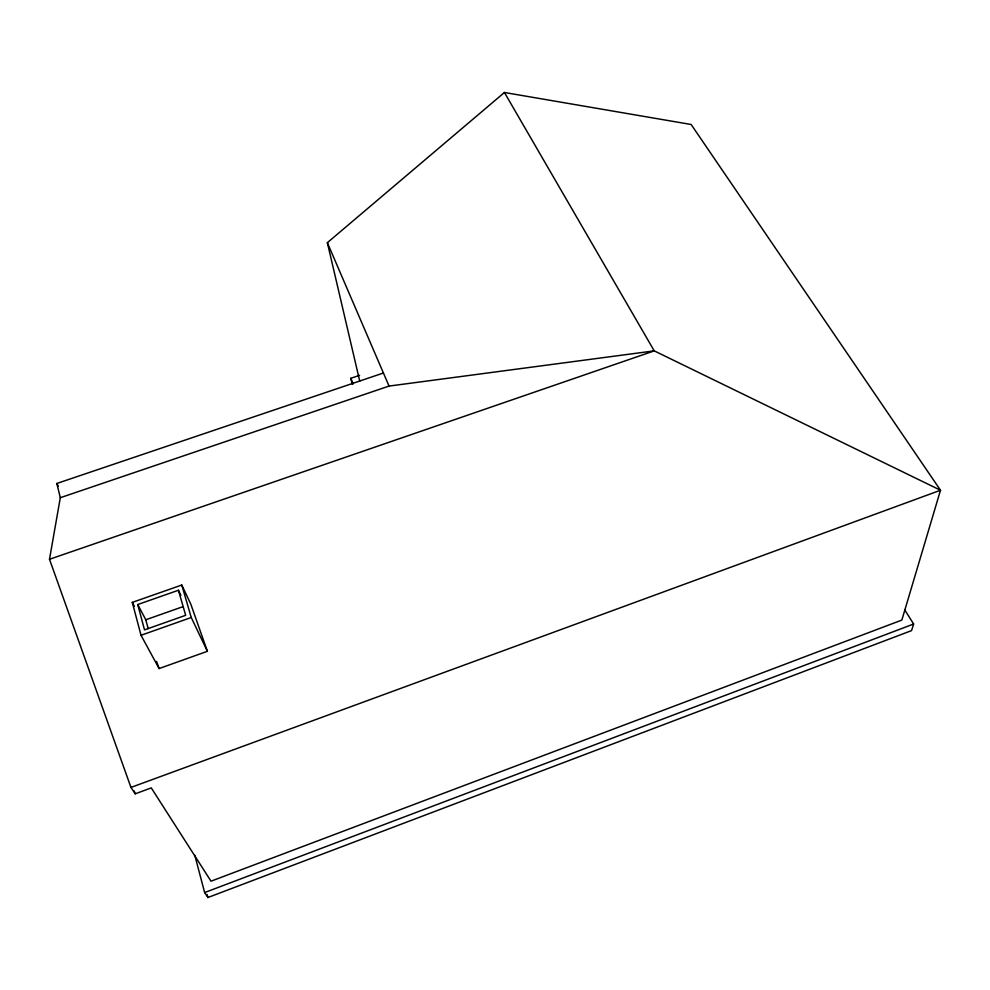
<?xml version="1.0" encoding="UTF-8"?>
<svg xmlns="http://www.w3.org/2000/svg" width="990" height="990" viewBox="0 0 990 990"><rect width="100%" height="100%" fill="white"/><g stroke="black" fill="none" stroke-linecap="round" stroke-linejoin="round"><path stroke-width="1.49" d="M359.754 381.187L327.356 242.686L504.43 92.491L691.144 124.492L940.5 490.236L901.853 620.074L211.006 881.199L151.272 787.904L135.209 793.819L130.952 787.421L49.5 559.276L60.303 497.71L56.838 483.467L383.427 373.007M904.6 609.63L913.621 624.022L911.567 630.605L207.912 897.509L204.633 892.559L194.795 855.236M204.633 892.559L913.621 624.022M130.952 787.421L940.5 490.236L654.229 350.868L389.045 386.075L60.303 497.71M159.105 668.559L207.393 651.296L190.798 604.148L181.776 585.028L132.289 602.39L141.025 635.283L159.105 668.559L156.569 661.394M141.025 635.283L191.243 617.5L207.393 651.296M178.435 590.25L185.674 615.31L144.515 629.863L137.734 604.543L178.435 590.25L180.885 595.386M137.734 604.543L145.79 619.777L182.94 606.672M49.5 559.276L654.229 350.868L504.43 92.491M352.193 384.046L350.807 378.304L359.568 375.334M56.838 483.467L58.261 486.078M132.289 602.39L134.442 606.425M327.356 242.686L389.045 386.075M350.807 378.304L353.145 383.984M134.182 790.923L135.209 793.819M181.776 585.028L191.243 617.5M145.79 619.777L148.178 628.625M207.12 894.527L207.912 897.509"/></g></svg>
